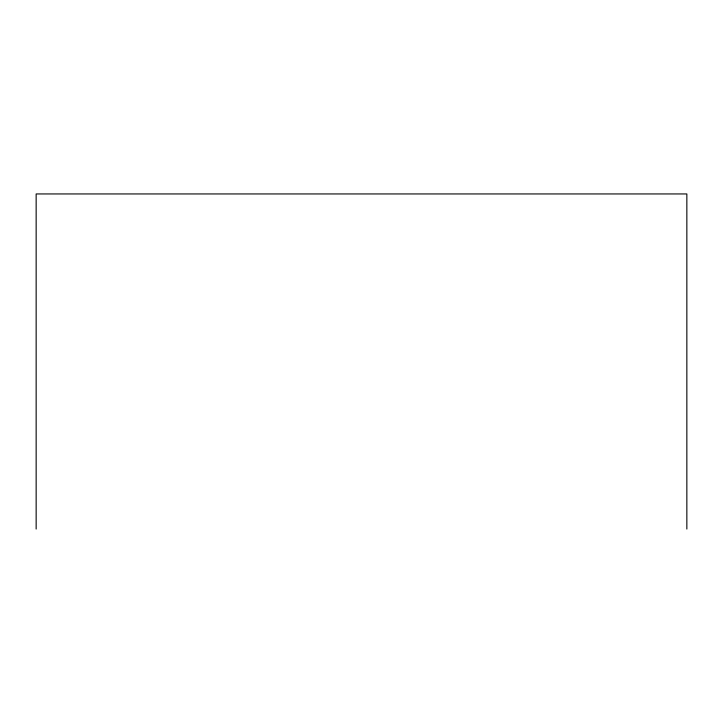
<?xml version="1.0" encoding="UTF-8"?>
<svg xmlns="http://www.w3.org/2000/svg" width="723" height="723" viewBox="0 0 723 723"><rect width="100%" height="100%" fill="white"/><g stroke="black" fill="none" stroke-linecap="round" stroke-linejoin="round"><path stroke-width="1.08" d="M686.85 529.055L686.85 193.945L36.15 193.945L36.15 529.055"/></g></svg>
